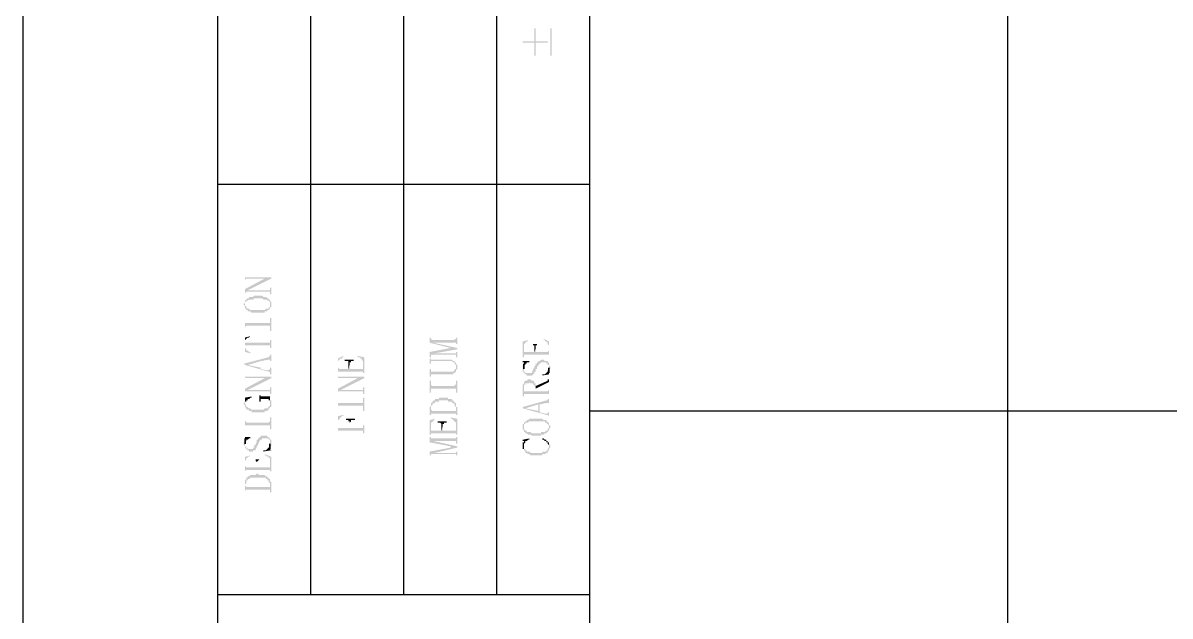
# Model space of a CAD drawing. Header units: millimetres. Extents: x 7018 to 13530, y 4187 to 5692.
# Drawn here: x 7512.01 to 7551.54, y 4741.26 to 4761.68 of the extents above; entities that cross this region are included whole.
import ezdxf

# ---------------------------------------------------------------- set-up
doc = ezdxf.new("R2010")
doc.units = ezdxf.units.MM

msp = doc.modelspace()

# ---------------------------------------------------------------- hatches: boundary and pattern name
at = {"transparency": 33554559}
for points in [[(7529.232, 4761.049), (7529.232, 4761.004), (7529.638, 4761.004), (7529.638, 4760.553), (7529.683, 4760.553), (7529.683, 4761.004), (7530.089, 4761.004), (7530.089, 4761.049), (7529.683, 4761.049), (7529.683, 4761.501), (7529.638, 4761.501), (7529.638, 4761.049)], [(7530.225, 4760.553), (7530.225, 4761.501), (7530.18, 4761.501), (7530.18, 4760.553)], [(7519.664, 4753.016), (7519.664, 4752.79), (7519.664, 4752.835), (7519.664, 4752.835), (7519.709, 4752.88), (7520.567, 4752.88), (7520.567, 4752.926), (7519.664, 4752.926)], [(7519.664, 4752.519), (7519.664, 4752.339), (7519.664, 4752.384), (7519.664, 4752.384), (7519.709, 4752.429), (7519.709, 4752.429), (7519.754, 4752.474), (7520.567, 4752.88), (7520.341, 4752.88)], [(7519.664, 4752.113), (7519.664, 4751.978), (7519.664, 4752.023), (7519.664, 4752.068), (7519.709, 4752.068), (7519.709, 4752.113), (7519.754, 4752.113), (7519.799, 4752.158), (7519.935, 4752.158), (7519.98, 4752.203), (7520.251, 4752.203), (7520.296, 4752.158), (7520.431, 4752.158), (7520.431, 4752.113), (7520.476, 4752.113), (7520.521, 4752.068), (7520.521, 4752.023), (7520.521, 4751.978), (7520.521, 4752.113), (7520.521, 4752.158), (7520.476, 4752.158), (7520.476, 4752.203), (7520.431, 4752.203), (7520.386, 4752.249), (7520.296, 4752.249), (7520.251, 4752.294), (7519.98, 4752.294), (7519.935, 4752.249), (7519.799, 4752.249), (7519.799, 4752.203), (7519.754, 4752.203), (7519.709, 4752.158), (7519.709, 4752.158)], [(7519.709, 4752.429), (7520.521, 4752.429), (7520.521, 4752.384), (7520.521, 4752.339), (7520.567, 4752.339), (7520.567, 4752.564), (7520.521, 4752.564), (7520.521, 4752.474), (7519.754, 4752.474)], [(7519.619, 4751.978), (7519.619, 4751.978), (7519.664, 4751.933), (7519.664, 4751.888), (7519.664, 4751.842), (7519.709, 4751.842), (7519.709, 4751.797), (7519.754, 4751.797), (7519.754, 4751.752), (7519.844, 4751.752), (7519.89, 4751.707), (7520.341, 4751.707), (7520.341, 4751.752), (7520.431, 4751.752), (7520.431, 4751.797), (7520.476, 4751.797), (7520.521, 4751.842), (7520.521, 4751.888), (7520.567, 4751.888), (7520.567, 4751.933), (7520.567, 4751.978), (7520.567, 4752.023), (7520.567, 4752.068), (7520.567, 4752.068), (7520.521, 4752.113), (7520.521, 4751.978), (7520.521, 4751.933), (7520.521, 4751.888), (7520.476, 4751.888), (7520.476, 4751.842), (7520.386, 4751.842), (7520.341, 4751.797), (7519.844, 4751.797), (7519.799, 4751.842), (7519.754, 4751.842), (7519.709, 4751.888), (7519.709, 4751.933), (7519.664, 4751.933), (7519.664, 4751.978), (7519.664, 4752.113), (7519.664, 4752.068), (7519.664, 4752.023), (7519.619, 4752.023)], [(7519.664, 4751.526), (7519.664, 4751.075), (7519.664, 4751.211), (7519.664, 4751.211), (7519.709, 4751.256), (7520.521, 4751.256), (7520.521, 4751.075), (7520.567, 4751.075), (7520.567, 4751.526), (7520.521, 4751.526), (7520.521, 4751.391), (7520.521, 4751.346), (7519.664, 4751.346)], [(7519.664, 4750.849), (7519.664, 4750.714), (7519.664, 4750.759), (7519.709, 4750.804), (7519.709, 4750.804), (7519.754, 4750.849), (7519.799, 4750.849), (7519.844, 4750.895), (7519.844, 4750.895)], [(7519.664, 4750.849), (7519.664, 4750.353), (7519.844, 4750.308), (7519.844, 4750.353), (7519.799, 4750.353), (7519.754, 4750.398), (7519.709, 4750.398), (7519.709, 4750.443), (7519.709, 4750.443), (7519.664, 4750.488), (7519.664, 4750.714)], [(7519.664, 4750.714), (7519.664, 4750.534), (7519.664, 4750.579), (7520.521, 4750.579), (7520.521, 4750.534), (7520.521, 4750.488), (7520.567, 4750.488), (7520.567, 4750.759), (7520.521, 4750.759), (7520.521, 4750.714), (7520.521, 4750.669), (7519.664, 4750.669)], [(7526.028, 4750.849), (7526.028, 4750.669), (7526.75, 4750.488), (7526.75, 4750.488), (7526.975, 4750.443), (7526.975, 4750.488), (7526.163, 4750.669), (7526.163, 4750.669), (7526.118, 4750.759), (7526.118, 4750.759), (7526.073, 4750.804), (7526.073, 4750.849), (7526.073, 4750.849)], [(7526.118, 4750.759), (7526.163, 4750.669), (7526.93, 4750.669), (7526.93, 4750.624), (7526.975, 4750.624), (7526.975, 4750.849), (7526.93, 4750.849), (7526.93, 4750.804), (7526.885, 4750.804), (7526.885, 4750.759)], [(7529.232, 4750.714), (7529.232, 4750.172), (7529.277, 4750.172), (7529.277, 4750.579), (7529.277, 4750.624), (7529.277, 4750.624), (7529.322, 4750.669), (7529.322, 4750.669), (7529.367, 4750.714), (7529.412, 4750.714), (7529.412, 4750.759), (7529.412, 4750.759)], [(7529.503, 4750.624), (7529.593, 4750.624), (7529.593, 4750.579), (7529.638, 4750.579), (7529.638, 4750.353), (7529.683, 4750.488), (7529.683, 4750.534), (7529.683, 4750.579), (7529.728, 4750.579), (7529.728, 4750.624), (7529.819, 4750.624)], [(7529.954, 4750.759), (7529.999, 4750.759), (7529.999, 4750.714), (7530.044, 4750.714), (7530.089, 4750.669), (7530.089, 4750.624), (7530.089, 4750.624), (7530.135, 4750.579), (7530.135, 4750.172), (7530.135, 4750.714), (7529.954, 4750.804)], [(7519.619, 4749.947), (7519.664, 4749.902), (7519.754, 4749.902), (7520.206, 4750.037), (7520.206, 4749.811), (7520.206, 4750.037), (7520.431, 4750.082), (7520.521, 4750.082), (7520.521, 4750.037), (7520.567, 4750.037), (7520.567, 4750.263), (7520.521, 4750.263), (7520.521, 4750.218), (7520.521, 4750.218), (7520.476, 4750.172), (7520.476, 4750.172)], [(7522.868, 4750.127), (7522.868, 4749.631), (7522.868, 4749.992), (7522.868, 4750.037), (7522.913, 4750.082), (7522.913, 4750.082), (7522.959, 4750.127), (7523.004, 4750.127), (7523.004, 4750.172), (7523.049, 4750.172), (7523.049, 4750.218)], [(7523.545, 4750.172), (7523.636, 4750.172), (7523.636, 4750.127), (7523.681, 4750.127), (7523.681, 4750.082), (7523.681, 4750.082), (7523.726, 4750.037), (7523.726, 4749.631), (7523.771, 4749.631), (7523.771, 4750.172), (7523.545, 4750.218)], [(7526.028, 4750.353), (7526.028, 4750.172), (7526.073, 4750.172), (7526.073, 4750.218), (7526.073, 4750.263), (7526.118, 4750.263), (7526.208, 4750.308), (7526.975, 4750.443), (7526.75, 4750.488)], [(7526.118, 4750.263), (7526.93, 4750.263), (7526.93, 4750.218), (7526.93, 4750.172), (7526.975, 4750.172), (7526.975, 4750.353), (7526.93, 4750.353), (7526.93, 4750.308), (7526.208, 4750.308)], [(7529.277, 4750.218), (7529.277, 4750.263), (7530.135, 4750.263), (7530.135, 4750.218), (7530.135, 4750.398), (7530.135, 4750.398), (7530.089, 4750.353), (7529.683, 4750.353), (7529.683, 4750.488), (7529.638, 4750.353), (7529.277, 4750.353), (7529.277, 4750.534)], [(7519.664, 4749.902), (7520.476, 4749.676), (7520.521, 4749.676), (7520.521, 4749.631), (7520.521, 4749.586), (7520.567, 4749.586), (7520.567, 4749.811), (7520.521, 4749.811), (7520.521, 4749.766), (7520.521, 4749.766), (7520.476, 4749.721), (7520.431, 4749.721), (7520.206, 4749.766), (7520.206, 4750.037), (7520.206, 4749.811), (7519.754, 4749.902), (7519.754, 4749.902)], [(7522.868, 4749.631), (7522.868, 4749.676), (7523.726, 4749.676), (7523.726, 4749.631), (7523.726, 4749.811), (7523.726, 4749.766), (7523.274, 4749.766), (7523.274, 4749.947), (7523.229, 4749.766), (7522.913, 4749.766), (7522.868, 4749.811), (7522.868, 4749.992)], [(7523.094, 4750.082), (7523.094, 4750.037), (7523.229, 4750.037), (7523.229, 4749.992), (7523.229, 4749.947), (7523.229, 4749.766), (7523.274, 4749.947), (7523.274, 4749.992), (7523.32, 4749.992), (7523.32, 4750.037), (7523.41, 4750.037), (7523.41, 4750.082)], [(7526.028, 4750.127), (7526.028, 4749.947), (7526.073, 4749.947), (7526.073, 4749.992), (7526.073, 4750.037), (7526.795, 4750.037), (7526.84, 4749.992), (7526.885, 4749.992), (7526.885, 4749.947), (7526.885, 4749.947), (7526.93, 4749.902), (7526.93, 4749.857), (7526.93, 4749.992), (7526.885, 4749.992), (7526.885, 4750.037), (7526.84, 4750.037), (7526.795, 4750.082), (7526.073, 4750.082), (7526.073, 4750.127), (7526.073, 4750.127)], [(7526.028, 4749.766), (7526.028, 4749.496), (7526.073, 4749.496), (7526.073, 4749.541), (7526.073, 4749.586), (7526.84, 4749.586), (7526.84, 4749.631), (7526.885, 4749.631), (7526.93, 4749.676), (7526.93, 4749.721), (7526.93, 4749.721), (7526.975, 4749.766), (7526.975, 4749.811), (7526.975, 4749.857), (7526.975, 4749.902), (7526.93, 4749.947), (7526.93, 4749.811), (7526.93, 4749.766), (7526.885, 4749.766), (7526.885, 4749.721), (7526.885, 4749.721), (7526.84, 4749.676), (7526.073, 4749.676), (7526.073, 4749.766)], [(7529.232, 4749.811), (7529.232, 4749.721), (7529.232, 4749.676), (7529.277, 4749.676), (7529.277, 4749.631), (7529.277, 4749.631), (7529.322, 4749.586), (7529.367, 4749.586), (7529.367, 4749.541), (7529.548, 4749.541), (7529.593, 4749.586), (7529.593, 4749.586), (7529.638, 4749.631), (7529.638, 4749.676), (7529.683, 4749.676), (7529.683, 4749.766), (7529.728, 4749.766), (7529.728, 4749.857), (7529.774, 4749.857), (7529.774, 4749.902), (7529.774, 4749.902), (7529.819, 4749.947), (7529.819, 4749.947), (7529.864, 4749.992), (7530.044, 4749.992), (7530.044, 4749.947), (7530.089, 4749.947), (7530.089, 4749.902), (7530.135, 4749.902), (7530.135, 4749.857), (7530.135, 4749.676), (7530.135, 4749.721), (7530.135, 4749.721), (7530.18, 4749.766), (7530.18, 4749.811), (7530.18, 4749.857), (7530.18, 4749.857), (7530.135, 4749.902), (7530.135, 4749.947), (7530.135, 4749.992), (7530.089, 4749.992), (7530.089, 4750.037), (7529.999, 4750.037), (7529.954, 4750.082), (7529.864, 4750.082), (7529.819, 4750.037), (7529.774, 4750.037), (7529.774, 4749.992), (7529.728, 4749.992), (7529.728, 4749.947), (7529.683, 4749.947), (7529.683, 4749.902), (7529.683, 4749.902), (7529.638, 4749.857), (7529.638, 4749.811), (7529.638, 4749.811), (7529.593, 4749.766), (7529.593, 4749.721), (7529.593, 4749.721), (7529.548, 4749.676), (7529.548, 4749.631), (7529.322, 4749.631), (7529.322, 4749.676), (7529.277, 4749.676), (7529.277, 4749.721), (7529.277, 4749.766), (7529.277, 4749.947), (7529.232, 4749.902), (7529.232, 4749.857)], [(7529.232, 4750.037), (7529.232, 4749.992), (7529.277, 4749.992), (7529.277, 4749.857), (7529.277, 4749.902), (7529.322, 4749.902), (7529.322, 4749.947), (7529.367, 4749.947), (7529.367, 4749.992), (7529.458, 4749.992), (7529.458, 4750.037)], [(7519.664, 4749.586), (7519.664, 4749.36), (7519.664, 4749.45), (7520.567, 4749.45), (7520.567, 4749.496), (7519.664, 4749.496)], [(7519.664, 4749.089), (7519.664, 4748.909), (7519.664, 4748.999), (7519.709, 4748.999), (7519.754, 4749.044), (7520.567, 4749.45), (7520.341, 4749.45)], [(7522.868, 4749.586), (7522.868, 4749.36), (7522.868, 4749.405), (7522.868, 4749.45), (7523.771, 4749.45), (7523.771, 4749.496), (7522.868, 4749.496)], [(7522.868, 4749.089), (7522.868, 4748.909), (7522.868, 4748.954), (7522.868, 4748.999), (7522.913, 4748.999), (7522.959, 4749.044), (7523.771, 4749.45), (7523.545, 4749.45)], [(7529.683, 4749.18), (7529.683, 4749.089), (7530.135, 4749.315), (7530.135, 4749.45), (7530.135, 4749.405), (7530.089, 4749.405), (7530.089, 4749.36), (7530.089, 4749.36)], [(7529.909, 4749.541), (7529.909, 4749.541), (7530.18, 4749.586), (7530.135, 4749.586), (7530.135, 4749.631), (7530.135, 4749.766), (7530.135, 4749.721), (7530.089, 4749.721), (7530.089, 4749.676), (7530.089, 4749.676), (7530.044, 4749.631), (7530.044, 4749.631), (7529.999, 4749.586), (7529.909, 4749.586)], [(7519.709, 4748.999), (7520.521, 4748.999), (7520.521, 4748.909), (7520.567, 4748.909), (7520.567, 4749.134), (7520.521, 4749.134), (7520.521, 4749.089), (7520.521, 4749.044), (7519.754, 4749.044)], [(7522.913, 4748.999), (7523.726, 4748.999), (7523.726, 4748.909), (7523.771, 4748.909), (7523.771, 4749.134), (7523.726, 4749.134), (7523.726, 4749.089), (7523.726, 4749.044), (7522.959, 4749.044)], [(7526.028, 4749.36), (7526.028, 4748.954), (7526.073, 4748.954), (7526.073, 4749.089), (7526.93, 4749.089), (7526.93, 4748.954), (7526.975, 4748.954), (7526.975, 4749.36), (7526.93, 4749.36), (7526.93, 4749.225), (7526.885, 4749.225), (7526.885, 4749.18), (7526.118, 4749.18), (7526.073, 4749.225), (7526.073, 4749.36)], [(7529.232, 4749.134), (7529.232, 4748.819), (7529.277, 4748.819), (7529.277, 4749.134), (7529.277, 4749.225), (7529.322, 4749.225), (7529.322, 4749.27), (7529.458, 4749.27), (7529.458, 4749.315), (7529.458, 4749.315), (7529.503, 4749.27), (7529.593, 4749.27), (7529.593, 4749.225), (7529.638, 4749.225), (7529.638, 4749.18), (7529.638, 4749.18), (7529.683, 4749.134), (7529.683, 4748.999), (7529.683, 4749.27), (7529.638, 4749.27), (7529.638, 4749.315), (7529.638, 4749.315), (7529.593, 4749.36), (7529.548, 4749.36), (7529.503, 4749.405), (7529.412, 4749.405), (7529.367, 4749.36), (7529.322, 4749.36), (7529.277, 4749.315), (7529.277, 4749.27), (7529.277, 4749.27), (7529.232, 4749.225), (7529.232, 4749.18), (7529.232, 4749.18)], [(7529.277, 4748.864), (7529.277, 4748.909), (7530.135, 4748.909), (7530.135, 4748.819), (7530.135, 4749.089), (7530.135, 4749.044), (7530.135, 4749.044), (7530.089, 4748.999), (7529.683, 4748.999), (7529.683, 4749.225), (7529.683, 4749.27), (7529.683, 4748.999), (7529.277, 4748.999), (7529.277, 4749.089)], [(7519.619, 4748.773), (7519.664, 4748.773), (7519.664, 4748.728), (7519.664, 4748.593), (7519.664, 4748.638), (7519.709, 4748.638), (7519.709, 4748.683), (7519.754, 4748.683), (7519.754, 4748.728), (7519.799, 4748.728), (7519.844, 4748.773), (7519.89, 4748.773), (7519.89, 4748.819)], [(7519.619, 4748.593), (7519.619, 4748.548), (7519.619, 4748.548), (7519.664, 4748.503), (7519.664, 4748.457), (7519.664, 4748.457), (7519.709, 4748.412), (7519.709, 4748.367), (7519.799, 4748.367), (7519.799, 4748.322), (7519.89, 4748.322), (7519.89, 4748.277), (7520.341, 4748.277), (7520.341, 4748.322), (7520.431, 4748.322), (7520.476, 4748.367), (7520.476, 4748.412), (7520.521, 4748.412), (7520.521, 4748.457), (7520.567, 4748.457), (7520.567, 4748.503), (7520.567, 4748.593), (7520.567, 4748.638), (7520.567, 4748.683), (7520.521, 4748.683), (7520.521, 4748.548), (7520.521, 4748.503), (7520.521, 4748.503), (7520.476, 4748.457), (7520.476, 4748.457), (7520.431, 4748.412), (7520.341, 4748.412), (7520.296, 4748.367), (7519.89, 4748.367), (7519.844, 4748.412), (7519.799, 4748.412), (7519.754, 4748.457), (7519.709, 4748.457), (7519.709, 4748.503), (7519.709, 4748.503), (7519.664, 4748.548), (7519.664, 4748.683), (7519.664, 4748.638), (7519.664, 4748.638)], [(7520.16, 4748.864), (7520.16, 4748.638), (7520.206, 4748.638), (7520.206, 4748.683), (7520.206, 4748.728), (7520.476, 4748.728), (7520.476, 4748.683), (7520.521, 4748.773), (7520.521, 4748.819), (7520.206, 4748.819), (7520.206, 4748.864), (7520.206, 4748.864)], [(7520.476, 4748.683), (7520.521, 4748.683), (7520.521, 4748.593), (7520.521, 4748.728), (7520.521, 4748.773)], [(7522.868, 4748.773), (7522.868, 4748.322), (7522.868, 4748.457), (7522.868, 4748.503), (7523.726, 4748.503), (7523.726, 4748.322), (7523.771, 4748.322), (7523.771, 4748.773), (7523.726, 4748.773), (7523.726, 4748.638), (7523.726, 4748.593), (7522.868, 4748.593), (7522.868, 4748.638)], [(7526.028, 4748.412), (7526.028, 4748.187), (7526.073, 4748.187), (7526.073, 4748.412), (7526.073, 4748.457), (7526.073, 4748.503), (7526.118, 4748.503), (7526.118, 4748.548), (7526.118, 4748.548), (7526.163, 4748.593), (7526.208, 4748.593), (7526.208, 4748.638), (7526.343, 4748.638), (7526.343, 4748.683), (7526.659, 4748.683), (7526.659, 4748.638), (7526.795, 4748.638), (7526.795, 4748.593), (7526.84, 4748.593), (7526.885, 4748.548), (7526.885, 4748.503), (7526.885, 4748.503), (7526.93, 4748.457), (7526.93, 4748.187), (7526.975, 4748.187), (7526.975, 4748.412), (7526.975, 4748.457), (7526.93, 4748.457), (7526.93, 4748.548), (7526.93, 4748.593), (7526.885, 4748.593), (7526.885, 4748.638), (7526.84, 4748.638), (7526.84, 4748.683), (7526.795, 4748.683), (7526.795, 4748.728), (7526.659, 4748.728), (7526.659, 4748.773), (7526.343, 4748.773), (7526.343, 4748.728), (7526.208, 4748.728), (7526.208, 4748.683), (7526.163, 4748.683), (7526.118, 4748.638), (7526.118, 4748.593), (7526.073, 4748.593), (7526.073, 4748.548), (7526.073, 4748.503), (7526.073, 4748.503), (7526.028, 4748.457), (7526.028, 4748.457)], [(7529.232, 4748.457), (7529.232, 4748.412), (7529.322, 4748.412), (7529.774, 4748.548), (7529.774, 4748.322), (7529.819, 4748.548), (7530.044, 4748.593), (7530.135, 4748.593), (7530.135, 4748.548), (7530.135, 4748.773), (7530.135, 4748.728), (7530.089, 4748.728), (7530.089, 4748.683), (7530.044, 4748.683)], [(7526.073, 4748.187), (7526.073, 4748.232), (7526.93, 4748.232), (7526.93, 4748.187), (7526.93, 4748.367), (7526.93, 4748.322), (7526.118, 4748.322), (7526.073, 4748.367), (7526.073, 4748.412)], [(7529.232, 4748.412), (7530.044, 4748.187), (7530.089, 4748.187), (7530.135, 4748.142), (7530.135, 4748.096), (7530.135, 4748.322), (7530.135, 4748.277), (7530.089, 4748.277), (7530.089, 4748.232), (7529.999, 4748.232), (7529.819, 4748.277), (7529.819, 4748.548), (7529.774, 4748.322), (7529.322, 4748.412), (7529.322, 4748.412)], [(7519.664, 4748.096), (7519.664, 4747.69), (7519.664, 4747.826), (7520.521, 4747.826), (7520.521, 4747.69), (7520.567, 4747.69), (7520.567, 4748.096), (7520.521, 4748.096), (7520.521, 4747.961), (7520.521, 4747.961), (7520.476, 4747.916), (7519.709, 4747.916), (7519.709, 4747.961), (7519.664, 4747.961)], [(7522.868, 4748.142), (7522.868, 4747.555), (7522.868, 4747.916), (7522.868, 4748.006), (7522.913, 4748.006), (7522.913, 4748.051), (7522.913, 4748.051), (7522.959, 4748.096), (7522.959, 4748.096), (7523.004, 4748.142), (7523.049, 4748.142), (7523.049, 4748.187)], [(7522.868, 4747.6), (7522.868, 4747.645), (7523.726, 4747.645), (7523.726, 4747.555), (7523.771, 4747.555), (7523.771, 4747.826), (7523.726, 4747.826), (7523.726, 4747.78), (7523.726, 4747.735), (7523.274, 4747.735), (7523.274, 4747.916), (7523.274, 4747.735), (7522.868, 4747.735), (7522.868, 4747.916)], [(7523.139, 4748.051), (7523.139, 4748.006), (7523.229, 4748.006), (7523.229, 4747.961), (7523.274, 4747.961), (7523.274, 4747.735), (7523.274, 4747.916), (7523.274, 4747.916), (7523.32, 4747.961), (7523.32, 4748.006), (7523.455, 4748.006), (7523.455, 4748.051)], [(7526.028, 4748.006), (7526.028, 4747.51), (7526.073, 4747.51), (7526.073, 4747.871), (7526.073, 4747.916), (7526.118, 4747.916), (7526.118, 4747.961), (7526.163, 4747.961), (7526.163, 4748.006), (7526.163, 4748.006), (7526.208, 4748.051), (7526.253, 4748.051), (7526.208, 4748.051)], [(7526.073, 4747.51), (7526.073, 4747.555), (7526.93, 4747.555), (7526.93, 4747.51), (7526.93, 4747.69), (7526.93, 4747.645), (7526.479, 4747.645), (7526.479, 4747.826), (7526.434, 4747.645), (7526.073, 4747.645), (7526.073, 4747.69), (7526.073, 4747.871)], [(7526.298, 4747.961), (7526.298, 4747.916), (7526.389, 4747.916), (7526.434, 4747.871), (7526.434, 4747.826), (7526.434, 4747.645), (7526.479, 4747.826), (7526.479, 4747.871), (7526.524, 4747.871), (7526.524, 4747.916), (7526.614, 4747.916), (7526.614, 4747.961)], [(7526.75, 4748.051), (7526.795, 4748.051), (7526.84, 4748.006), (7526.84, 4748.006), (7526.885, 4747.961), (7526.885, 4747.961), (7526.93, 4747.916), (7526.93, 4747.871), (7526.93, 4747.51), (7526.975, 4747.51), (7526.975, 4748.051), (7526.75, 4748.096)], [(7529.232, 4747.78), (7529.232, 4747.735), (7529.232, 4747.69), (7529.232, 4747.69), (7529.277, 4747.645), (7529.277, 4747.6), (7529.322, 4747.6), (7529.322, 4747.555), (7529.367, 4747.555), (7529.412, 4747.51), (7529.503, 4747.51), (7529.548, 4747.465), (7529.864, 4747.465), (7529.864, 4747.51), (7529.954, 4747.51), (7529.999, 4747.555), (7530.044, 4747.555), (7530.089, 4747.6), (7530.089, 4747.6), (7530.135, 4747.645), (7530.135, 4747.69), (7530.135, 4747.69), (7530.18, 4747.735), (7530.18, 4747.78), (7530.18, 4747.826), (7530.135, 4747.826), (7530.135, 4747.871), (7530.135, 4747.78), (7530.135, 4747.735), (7530.135, 4747.735), (7530.089, 4747.69), (7530.089, 4747.645), (7530.044, 4747.645), (7529.999, 4747.6), (7529.864, 4747.6), (7529.864, 4747.555), (7529.548, 4747.555), (7529.503, 4747.6), (7529.367, 4747.6), (7529.367, 4747.645), (7529.322, 4747.645), (7529.277, 4747.69), (7529.277, 4747.735), (7529.277, 4747.871), (7529.232, 4747.871), (7529.232, 4747.826)], [(7529.277, 4747.871), (7529.277, 4747.78), (7529.277, 4747.826), (7529.277, 4747.871), (7529.322, 4747.871), (7529.322, 4747.916), (7529.412, 4747.916), (7529.458, 4747.961), (7529.999, 4747.961), (7529.999, 4747.916), (7530.044, 4747.916), (7530.089, 4747.871), (7530.089, 4747.871), (7530.135, 4747.826), (7530.135, 4747.78), (7530.135, 4747.916), (7530.089, 4747.916), (7530.089, 4747.961), (7530.044, 4747.961), (7530.044, 4748.006), (7529.954, 4748.006), (7529.909, 4748.051), (7529.458, 4748.051), (7529.412, 4748.006), (7529.367, 4748.006), (7529.367, 4747.961), (7529.322, 4747.961), (7529.277, 4747.916), (7529.277, 4747.916)], [(7519.619, 4747.194), (7519.619, 4747.149), (7519.619, 4747.149), (7519.664, 4747.103), (7519.664, 4747.058), (7519.664, 4747.058), (7519.709, 4747.013), (7519.709, 4747.013), (7519.754, 4746.968), (7519.799, 4746.968), (7519.799, 4746.923), (7519.935, 4746.923), (7519.935, 4746.968), (7520.025, 4746.968), (7520.025, 4747.013), (7520.025, 4747.013), (7520.07, 4747.058), (7520.07, 4747.103), (7520.07, 4747.103), (7520.115, 4747.149), (7520.115, 4747.194), (7520.115, 4747.194), (7520.16, 4747.239), (7520.16, 4747.284), (7520.16, 4747.284), (7520.206, 4747.329), (7520.251, 4747.329), (7520.251, 4747.374), (7520.476, 4747.374), (7520.476, 4747.329), (7520.521, 4747.329), (7520.521, 4747.284), (7520.521, 4747.058), (7520.567, 4747.103), (7520.567, 4747.194), (7520.567, 4747.284), (7520.567, 4747.329), (7520.521, 4747.329), (7520.521, 4747.374), (7520.521, 4747.374), (7520.476, 4747.419), (7520.431, 4747.419), (7520.431, 4747.465), (7520.206, 4747.465), (7520.206, 4747.419), (7520.16, 4747.419), (7520.16, 4747.374), (7520.115, 4747.374), (7520.115, 4747.329), (7520.07, 4747.329), (7520.07, 4747.239), (7520.07, 4747.239), (7520.025, 4747.194), (7520.025, 4747.149), (7519.98, 4747.149), (7519.98, 4747.103), (7519.98, 4747.058), (7519.935, 4747.058), (7519.935, 4747.013), (7519.754, 4747.013), (7519.709, 4747.058), (7519.709, 4747.058), (7519.664, 4747.103), (7519.664, 4747.329), (7519.664, 4747.284), (7519.664, 4747.239), (7519.619, 4747.239)], [(7519.619, 4747.419), (7519.664, 4747.419), (7519.664, 4747.374), (7519.664, 4747.239), (7519.664, 4747.284), (7519.709, 4747.284), (7519.709, 4747.329), (7519.754, 4747.329), (7519.799, 4747.374), (7519.844, 4747.374), (7519.844, 4747.419), (7519.844, 4747.419)], [(7520.296, 4746.968), (7520.296, 4746.923), (7520.567, 4746.968), (7520.567, 4746.968), (7520.521, 4747.013), (7520.521, 4747.149), (7520.521, 4747.103), (7520.521, 4747.103), (7520.476, 4747.058), (7520.476, 4747.058), (7520.431, 4747.013), (7520.431, 4747.013), (7520.386, 4746.968), (7520.341, 4746.968)], [(7526.028, 4747.419), (7526.028, 4747.239), (7526.75, 4747.103), (7526.75, 4747.058), (7526.975, 4747.058), (7526.975, 4747.103), (7526.163, 4747.284), (7526.163, 4747.284), (7526.118, 4747.374), (7526.073, 4747.374), (7526.073, 4747.419), (7526.073, 4747.419)], [(7526.028, 4746.923), (7526.028, 4746.788), (7526.073, 4746.788), (7526.073, 4746.833), (7526.118, 4746.833), (7526.208, 4746.878), (7526.975, 4747.058), (7526.75, 4747.058)], [(7526.118, 4747.374), (7526.163, 4747.284), (7526.93, 4747.284), (7526.93, 4747.239), (7526.93, 4747.194), (7526.975, 4747.194), (7526.975, 4747.419), (7526.93, 4747.419), (7526.93, 4747.374), (7526.885, 4747.374)], [(7529.232, 4747.329), (7529.232, 4747.284), (7529.277, 4747.284), (7529.277, 4747.013), (7529.277, 4747.149), (7529.277, 4747.194), (7529.277, 4747.194), (7529.322, 4747.239), (7529.322, 4747.284), (7529.367, 4747.284), (7529.412, 4747.329), (7529.458, 4747.329), (7529.458, 4747.374)], [(7529.232, 4747.149), (7529.232, 4747.103), (7529.232, 4747.058), (7529.232, 4747.013), (7529.277, 4747.013), (7529.277, 4747.284), (7529.277, 4747.239), (7529.232, 4747.239), (7529.232, 4747.194)], [(7529.277, 4747.013), (7529.277, 4746.968), (7529.277, 4746.968), (7529.322, 4746.923), (7529.322, 4746.878), (7529.367, 4746.878), (7529.412, 4746.833), (7529.458, 4746.833), (7529.503, 4746.788), (7529.909, 4746.788), (7529.909, 4746.833), (7529.999, 4746.833), (7530.044, 4746.878), (7530.089, 4746.878), (7530.089, 4746.923), (7530.089, 4746.923), (7530.135, 4746.968), (7530.135, 4747.013), (7530.135, 4747.013), (7530.18, 4747.058), (7530.18, 4747.103), (7530.18, 4747.149), (7530.18, 4747.149), (7530.135, 4747.194), (7530.135, 4747.239), (7530.135, 4747.103), (7530.135, 4747.058), (7530.135, 4747.058), (7530.089, 4747.013), (7530.089, 4746.968), (7530.044, 4746.968), (7530.044, 4746.923), (7529.909, 4746.923), (7529.909, 4746.878), (7529.503, 4746.878), (7529.458, 4746.923), (7529.367, 4746.923), (7529.367, 4746.968), (7529.322, 4746.968), (7529.322, 4747.013), (7529.277, 4747.013), (7529.277, 4747.058), (7529.277, 4747.103), (7529.277, 4747.103)], [(7529.909, 4747.329), (7529.954, 4747.329), (7529.999, 4747.284), (7530.044, 4747.284), (7530.044, 4747.239), (7530.089, 4747.239), (7530.089, 4747.194), (7530.089, 4747.194), (7530.135, 4747.149), (7530.135, 4747.103), (7530.135, 4747.239), (7530.089, 4747.239), (7530.089, 4747.284), (7530.044, 4747.284), (7530.044, 4747.329), (7529.999, 4747.329), (7529.954, 4747.374), (7529.909, 4747.374)], [(7519.664, 4746.742), (7519.664, 4746.246), (7519.664, 4746.607), (7519.664, 4746.607), (7519.709, 4746.652), (7519.709, 4746.697), (7519.754, 4746.697), (7519.754, 4746.742), (7519.799, 4746.742), (7519.844, 4746.788), (7519.844, 4746.788)], [(7519.935, 4746.652), (7520.025, 4746.652), (7520.025, 4746.607), (7520.025, 4746.607), (7520.07, 4746.562), (7520.07, 4746.381), (7520.07, 4746.562), (7520.07, 4746.562), (7520.115, 4746.607), (7520.115, 4746.607), (7520.16, 4746.652), (7520.206, 4746.652)], [(7520.341, 4746.788), (7520.386, 4746.788), (7520.431, 4746.742), (7520.476, 4746.742), (7520.476, 4746.697), (7520.521, 4746.697), (7520.521, 4746.607), (7520.521, 4746.246), (7520.567, 4746.246), (7520.567, 4746.742), (7520.341, 4746.833)], [(7526.118, 4746.833), (7526.93, 4746.833), (7526.93, 4746.788), (7526.975, 4746.788), (7526.975, 4746.923), (7526.93, 4746.923), (7526.93, 4746.878), (7526.208, 4746.878)], [(7519.664, 4746.246), (7519.664, 4746.246), (7519.709, 4746.291), (7520.521, 4746.291), (7520.521, 4746.246), (7520.521, 4746.427), (7520.521, 4746.381), (7520.07, 4746.381), (7520.07, 4746.562), (7520.07, 4746.381), (7519.709, 4746.381), (7519.664, 4746.427), (7519.664, 4746.562)], [(7519.664, 4745.795), (7519.664, 4745.524), (7519.664, 4745.795), (7519.664, 4745.795), (7519.709, 4745.84), (7519.709, 4745.885), (7519.709, 4745.93), (7519.754, 4745.93), (7519.754, 4745.975), (7519.799, 4745.975), (7519.844, 4746.02), (7520.386, 4746.02), (7520.386, 4745.975), (7520.431, 4745.975), (7520.431, 4745.93), (7520.476, 4745.93), (7520.476, 4745.885), (7520.476, 4745.885), (7520.521, 4745.84), (7520.521, 4745.795), (7520.521, 4745.524), (7520.567, 4745.524), (7520.567, 4745.795), (7520.567, 4745.885), (7520.521, 4745.885), (7520.521, 4745.93), (7520.521, 4745.975), (7520.476, 4745.975), (7520.476, 4746.02), (7520.431, 4746.02), (7520.431, 4746.065), (7520.386, 4746.065), (7520.341, 4746.111), (7520.16, 4746.111), (7520.115, 4746.156), (7520.07, 4746.156), (7520.025, 4746.111), (7519.844, 4746.111), (7519.799, 4746.065), (7519.754, 4746.065), (7519.754, 4746.02), (7519.709, 4746.02), (7519.709, 4745.975), (7519.709, 4745.975), (7519.664, 4745.93), (7519.664, 4745.84)], [(7519.664, 4745.569), (7519.664, 4745.569), (7519.709, 4745.614), (7520.521, 4745.614), (7520.521, 4745.569), (7520.521, 4745.75), (7520.521, 4745.704), (7519.709, 4745.704), (7519.664, 4745.75), (7519.664, 4745.75)]]:
    msp.add_hatch(color=256, dxfattribs=at).paths.add_polyline_path(points)

# ---------------------------------------------------------------- linework, layer by layer
for p, q in [((7518.716, 4815.918), (7518.716, 4529.177)), ((7545.941, 4815.918), (7545.941, 4559.957)), ((7531.534, 4748.326), (7927.972, 4748.326))]:
    msp.add_line(p, q)
for points in [[(7932.01, 4524.918), (7932.01, 4821.918), (7512.01, 4821.918), (7512.01, 4524.918)], [(7529.277, 4749.947), (7529.277, 4749.766), (7529.277, 4749.811), (7529.277, 4749.947)], [(7530.135, 4749.766), (7530.135, 4749.631), (7530.135, 4749.676), (7530.135, 4749.811)], [(7519.664, 4747.329), (7519.664, 4747.194), (7519.664, 4747.374)], [(7520.521, 4747.149), (7520.521, 4747.013), (7520.521, 4747.058), (7520.521, 4747.194), (7520.521, 4747.194)]]:
    msp.add_lwpolyline(points, close=True)
for points in [[(7521.921, 4815.918), (7521.921, 4742.004)], [(7525.125, 4815.918), (7525.125, 4742.004)], [(7528.329, 4815.918), (7528.329, 4742.004)], [(7531.534, 4815.918), (7531.534, 4529.177)], [(7518.716, 4756.13), (7531.534, 4756.13)], [(7518.716, 4742.004), (7531.534, 4742.004)]]:
    msp.add_lwpolyline(points)

doc.saveas('drawing.dxf')
